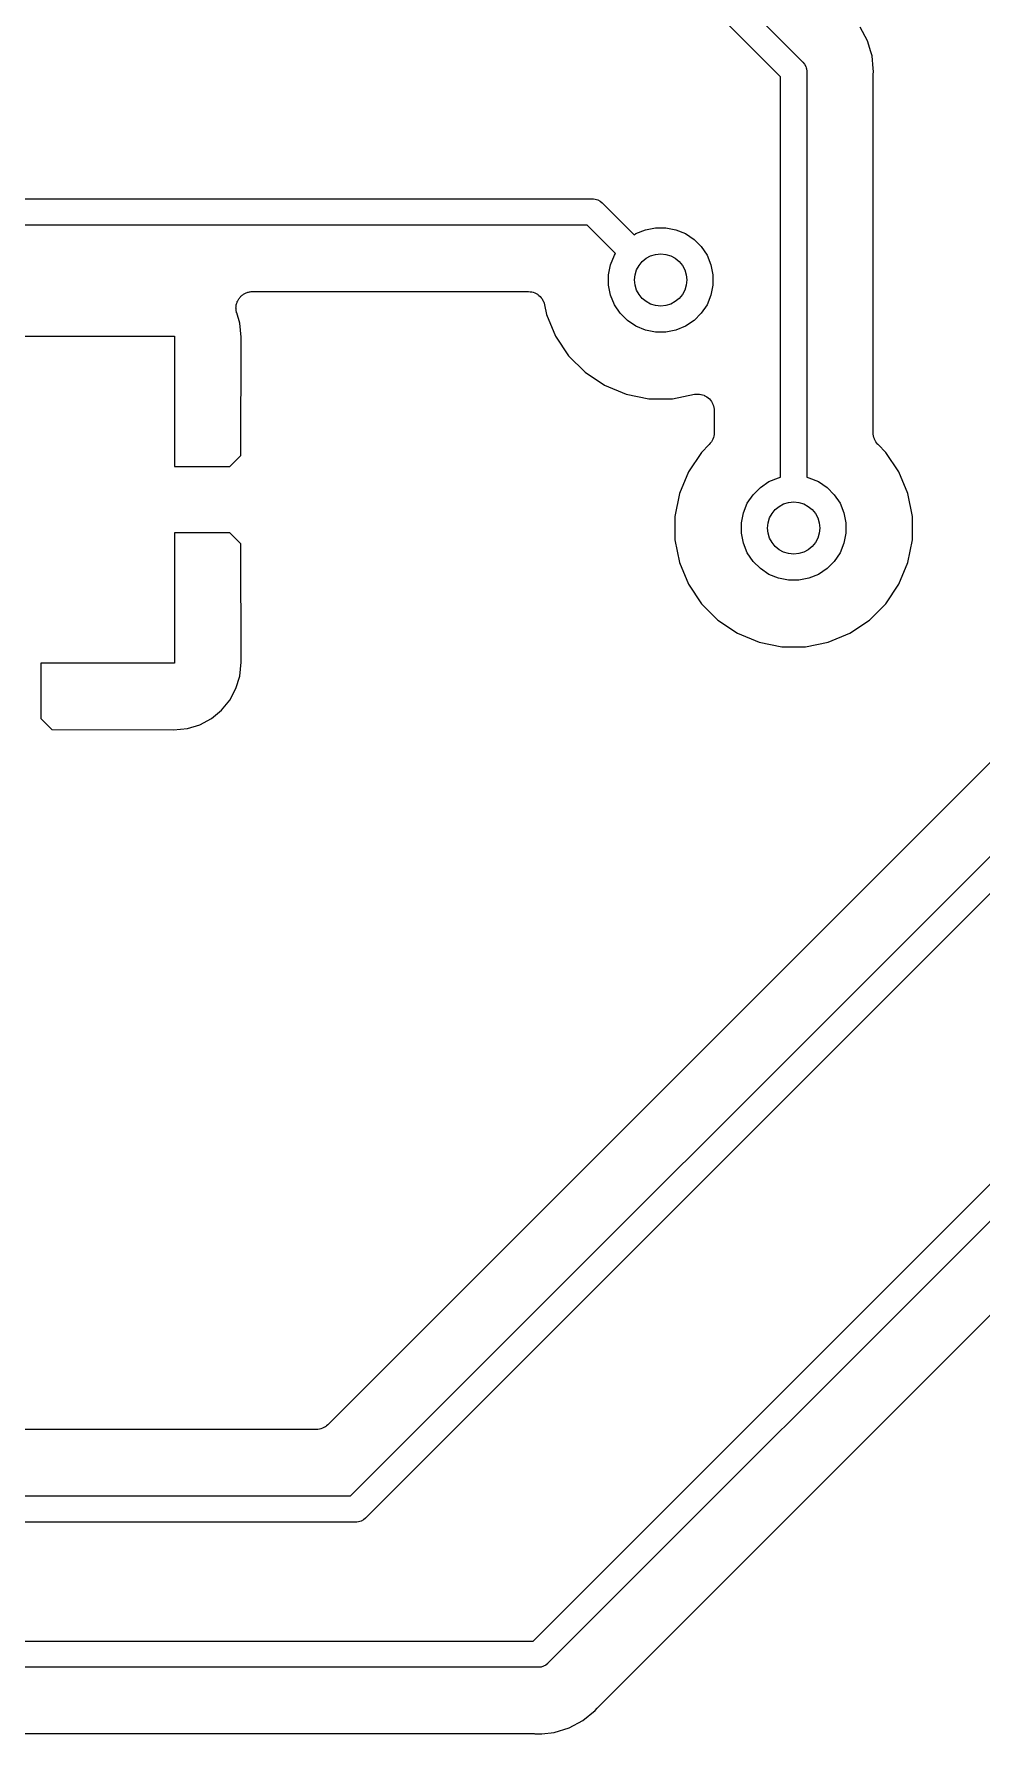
# Model space of a CAD drawing. Extents: x 2.15 to 10.02, y -5.18 to -1.32.
# Drawn here: x 6.487 to 6.772, y -3.65 to -3.139 of the extents above; entities that cross this region are included whole.
import ezdxf

# ---------------------------------------------------------------- set-up
doc = ezdxf.new("R2010")
doc.units = 0
doc.header["$MEASUREMENT"] = 0
doc.layers.add('BLACK', color=7, linetype='CONTINUOUS')

msp = doc.modelspace()

# ---------------------------------------------------------------- linework, layer by layer
at = {"layer": 'BLACK', "linetype": 'CONTINUOUS'}
for p, q in [((6.32702, -2.75523), (6.71868, -3.14689)), ((6.71209, -3.15144), (6.32246, -2.76181)), ((6.73825, -3.14061), (6.73603, -3.13645)), ((6.73926, -3.14393), (6.73825, -3.14061)), ((6.71868, -3.14689), (6.71883, -3.14701)), ((6.71883, -3.14701), (6.71932, -3.14761)), ((6.71932, -3.14761), (6.71969, -3.1483)), ((6.73962, -3.14512), (6.73926, -3.14393)), ((6.73962, -3.14513), (6.73962, -3.14512)), ((6.73962, -3.14514), (6.73962, -3.14513)), ((6.73999, -3.14887), (6.73962, -3.14514)), ((6.71209, -3.27202), (6.71209, -3.15144)), ((6.71969, -3.1483), (6.71982, -3.14876)), ((6.71982, -3.14876), (6.71991, -3.14904)), ((6.71991, -3.14904), (6.71992, -3.14911)), ((6.71992, -3.14911), (6.71997, -3.14962)), ((6.71997, -3.14962), (6.71997, -3.14962)), ((6.71997, -3.14962), (6.71999, -3.14981)), ((6.71999, -3.14981), (6.71997, -3.15)), ((6.71997, -3.15), (6.71997, -3.27202)), ((6.73997, -3.15116), (6.73999, -3.15095)), ((6.73997, -3.15123), (6.73997, -3.15116)), ((6.73997, -3.2586), (6.73997, -3.15123)), ((6.73999, -3.14888), (6.73999, -3.14887)), ((6.74008, -3.14981), (6.73999, -3.14888)), ((6.73999, -3.15074), (6.74008, -3.14981)), ((6.73999, -3.15095), (6.73999, -3.15074)), ((6.33785, -3.18819), (6.65532, -3.18819)), ((6.65532, -3.18819), (6.65551, -3.18817)), ((6.65551, -3.18817), (6.6557, -3.18819)), ((6.6557, -3.18819), (6.6557, -3.18819)), ((6.6557, -3.18819), (6.65628, -3.18825)), ((6.65628, -3.18825), (6.65703, -3.18847)), ((6.65703, -3.18847), (6.65771, -3.18884)), ((6.65771, -3.18884), (6.65831, -3.18933)), ((6.65831, -3.18933), (6.65843, -3.18948)), ((6.65843, -3.18948), (6.66316, -3.1942)), ((6.66316, -3.1942), (6.66316, -3.1942)), ((6.66316, -3.1942), (6.66797, -3.19901)), ((6.65388, -3.19606), (6.33641, -3.19606)), ((6.65759, -3.19977), (6.65388, -3.19606)), ((6.66797, -3.19901), (6.66852, -3.19864)), ((6.66852, -3.19864), (6.67139, -3.19746)), ((6.67139, -3.19746), (6.67443, -3.19685)), ((6.67443, -3.19685), (6.67754, -3.19685)), ((6.67754, -3.19685), (6.68058, -3.19746)), ((6.68058, -3.19746), (6.68344, -3.19864)), ((6.68344, -3.19864), (6.68602, -3.20037)), ((6.6624, -3.20458), (6.65759, -3.19977)), ((6.65759, -3.19977), (6.65759, -3.19977)), ((6.68602, -3.20037), (6.68822, -3.20256)), ((6.68822, -3.20256), (6.68994, -3.20514)), ((6.66024, -3.21105), (6.66084, -3.208)), ((6.66084, -3.208), (6.66203, -3.20514)), ((6.66203, -3.20514), (6.6624, -3.20458)), ((6.68994, -3.20514), (6.69113, -3.208)), ((6.69113, -3.208), (6.69173, -3.21105)), ((6.92223, -3.21085), (6.5758, -3.55728)), ((6.66024, -3.21415), (6.66024, -3.21105)), ((6.66084, -3.21719), (6.66024, -3.21415)), ((6.69173, -3.21415), (6.69113, -3.21719)), ((6.69173, -3.21105), (6.69173, -3.21415)), ((6.54819, -3.22006), (6.54826, -3.21981)), ((6.54826, -3.21981), (6.54832, -3.21956)), ((6.54832, -3.21956), (6.54841, -3.21935)), ((6.54841, -3.21935), (6.54848, -3.21912)), ((6.54848, -3.21912), (6.5486, -3.2189)), ((6.5486, -3.2189), (6.5487, -3.21866)), ((6.5487, -3.21866), (6.54883, -3.21847)), ((6.54883, -3.21847), (6.54894, -3.21827)), ((6.54894, -3.21827), (6.5491, -3.21807)), ((6.5491, -3.21807), (6.54925, -3.21785)), ((6.54925, -3.21785), (6.54941, -3.21769)), ((6.54941, -3.21769), (6.54956, -3.21751)), ((6.54956, -3.21751), (6.54976, -3.21735)), ((6.54976, -3.21735), (6.54995, -3.21717)), ((6.54995, -3.21717), (6.55014, -3.21704)), ((6.55014, -3.21704), (6.55032, -3.2169)), ((6.55032, -3.2169), (6.55055, -3.21678)), ((6.55055, -3.21678), (6.55076, -3.21663)), ((6.55076, -3.21663), (6.55098, -3.21655)), ((6.55098, -3.21655), (6.55118, -3.21644)), ((6.55118, -3.21644), (6.55143, -3.21637)), ((6.55143, -3.21637), (6.55167, -3.21627)), ((6.55167, -3.21627), (6.55189, -3.21622)), ((6.55189, -3.21622), (6.55211, -3.21616)), ((6.55211, -3.21616), (6.55237, -3.21613)), ((6.55237, -3.21613), (6.55262, -3.21608)), ((6.55262, -3.21608), (6.55286, -3.21609)), ((6.55286, -3.21609), (6.55308, -3.21606)), ((6.55308, -3.21606), (6.63612, -3.21606)), ((6.63612, -3.21606), (6.63615, -3.21606)), ((6.63615, -3.21606), (6.63615, -3.21606)), ((6.63615, -3.21606), (6.63615, -3.21606)), ((6.63615, -3.21606), (6.63619, -3.21606)), ((6.63619, -3.21606), (6.63666, -3.21612)), ((6.63666, -3.21612), (6.63712, -3.21616)), ((6.63712, -3.21616), (6.63714, -3.21617)), ((6.63714, -3.21617), (6.63716, -3.21617)), ((6.63716, -3.21617), (6.63761, -3.21631)), ((6.63761, -3.21631), (6.63806, -3.21645)), ((6.63806, -3.21645), (6.63807, -3.21646)), ((6.63807, -3.21646), (6.63809, -3.21647)), ((6.63809, -3.21647), (6.6385, -3.21669)), ((6.6385, -3.21669), (6.63891, -3.21691)), ((6.63891, -3.21691), (6.63893, -3.21693)), ((6.63893, -3.21693), (6.63895, -3.21694)), ((6.63895, -3.21694), (6.6393, -3.21724)), ((6.6393, -3.21724), (6.63967, -3.21754)), ((6.63967, -3.21754), (6.63968, -3.21755)), ((6.63968, -3.21755), (6.63969, -3.21756)), ((6.63969, -3.21756), (6.63999, -3.21793)), ((6.63999, -3.21793), (6.64028, -3.21829)), ((6.64028, -3.21829), (6.64029, -3.21831)), ((6.64029, -3.21831), (6.64031, -3.21832)), ((6.64031, -3.21832), (6.64052, -3.21874)), ((6.64052, -3.21874), (6.64074, -3.21915)), ((6.64074, -3.21915), (6.64075, -3.21917)), ((6.64075, -3.21917), (6.64076, -3.21919)), ((6.64076, -3.21919), (6.64089, -3.21963)), ((6.64089, -3.21963), (6.64103, -3.22009)), ((6.66203, -3.22006), (6.66084, -3.21719)), ((6.69113, -3.21719), (6.68994, -3.22006)), ((6.54808, -3.22103), (6.54811, -3.22077)), ((6.54811, -3.22126), (6.54808, -3.22103)), ((6.5481, -3.22149), (6.54811, -3.22126)), ((6.54815, -3.22174), (6.5481, -3.22149)), ((6.54811, -3.22077), (6.54812, -3.22051)), ((6.54812, -3.22051), (6.54816, -3.22029)), ((6.54817, -3.222), (6.54815, -3.22174)), ((6.54816, -3.22029), (6.54819, -3.22006)), ((6.54824, -3.22222), (6.54817, -3.222)), ((6.54828, -3.22245), (6.54824, -3.22222)), ((6.5483, -3.22251), (6.54828, -3.22245)), ((6.54924, -3.22561), (6.5483, -3.22251)), ((6.58262, -3.57874), (6.93724, -3.22412)), ((6.64103, -3.22009), (6.64161, -3.22303)), ((6.64161, -3.22303), (6.6443, -3.22953)), ((6.66375, -3.22264), (6.66203, -3.22006)), ((6.66595, -3.22483), (6.66375, -3.22264)), ((6.66852, -3.22655), (6.66595, -3.22483)), ((6.68602, -3.22483), (6.68344, -3.22655)), ((6.68822, -3.22264), (6.68602, -3.22483)), ((6.68994, -3.22006), (6.68822, -3.22264)), ((6.48327, -3.22953), (6.52953, -3.22953)), ((6.52953, -3.22953), (6.52953, -3.26874)), ((6.54965, -3.22977), (6.54924, -3.22561)), ((6.54953, -3.26541), (6.54965, -3.22977)), ((6.6443, -3.22953), (6.64822, -3.23539)), ((6.67139, -3.22774), (6.66852, -3.22655)), ((6.67443, -3.22835), (6.67139, -3.22774)), ((6.67754, -3.22835), (6.67443, -3.22835)), ((6.68058, -3.22774), (6.67754, -3.22835)), ((6.68344, -3.22655), (6.68058, -3.22774)), ((6.94179, -3.23071), (6.58717, -3.58532)), ((6.63758, -3.62244), (7.02323, -3.23679)), ((6.64822, -3.23539), (6.6532, -3.24037)), ((7.02981, -3.24135), (6.64213, -3.62903)), ((6.6532, -3.24037), (6.65905, -3.24428)), ((6.65905, -3.24428), (6.66556, -3.24697)), ((6.66556, -3.24697), (6.67246, -3.24835)), ((6.67246, -3.24835), (6.67951, -3.24835)), ((6.67951, -3.24835), (6.68612, -3.24703)), ((6.68612, -3.24703), (6.68616, -3.24702)), ((6.68616, -3.24702), (6.68616, -3.24702)), ((6.68616, -3.24702), (6.68616, -3.24702)), ((6.68616, -3.24702), (6.68619, -3.24702)), ((6.68619, -3.24702), (6.68666, -3.24698)), ((6.68666, -3.24698), (6.68713, -3.24694)), ((6.68713, -3.24694), (6.68714, -3.24694)), ((6.68714, -3.24694), (6.68716, -3.24694)), ((6.68716, -3.24694), (6.68763, -3.24699)), ((6.68763, -3.24699), (6.6881, -3.24704)), ((6.6881, -3.24704), (6.68811, -3.24704)), ((6.68811, -3.24704), (6.68813, -3.24704)), ((6.68813, -3.24704), (6.68858, -3.24719)), ((6.68858, -3.24719), (6.68903, -3.24733)), ((6.68903, -3.24733), (6.68904, -3.24733)), ((6.68904, -3.24733), (6.68906, -3.24734)), ((6.68906, -3.24734), (6.68947, -3.24756)), ((6.68947, -3.24756), (6.68989, -3.24779)), ((6.68989, -3.24779), (6.6899, -3.2478)), ((6.6899, -3.2478), (6.68991, -3.24781)), ((6.68991, -3.24781), (6.69028, -3.24811)), ((6.69028, -3.24811), (6.69064, -3.24841)), ((6.69064, -3.24841), (6.69065, -3.24842)), ((6.69065, -3.24842), (6.69066, -3.24843)), ((6.69066, -3.24843), (6.69096, -3.2488)), ((6.69096, -3.2488), (6.69126, -3.24917)), ((6.69126, -3.24917), (6.69127, -3.24918)), ((6.69127, -3.24918), (6.69127, -3.24919)), ((6.69127, -3.24919), (6.69149, -3.24961)), ((6.69149, -3.24961), (6.69172, -3.25003)), ((6.69172, -3.25003), (6.69172, -3.25004)), ((6.69172, -3.25004), (6.69173, -3.25006)), ((6.69173, -3.25006), (6.69186, -3.25051)), ((6.69186, -3.25051), (6.692, -3.25096)), ((6.692, -3.25096), (6.692, -3.25098)), ((6.692, -3.25098), (6.692, -3.25099)), ((6.692, -3.25099), (6.69205, -3.25147)), ((6.69205, -3.25147), (6.69209, -3.25194)), ((6.69209, -3.25194), (6.69209, -3.2586)), ((6.65714, -3.6423), (7.04309, -3.25636)), ((6.69169, -3.26057), (6.69147, -3.26098)), ((6.6917, -3.26055), (6.69169, -3.26057)), ((6.69171, -3.26052), (6.6917, -3.26055)), ((6.69184, -3.26008), (6.69171, -3.26052)), ((6.69198, -3.25964), (6.69184, -3.26008)), ((6.69199, -3.25961), (6.69198, -3.25964)), ((6.69204, -3.25913), (6.69199, -3.25959)), ((6.69199, -3.25959), (6.69199, -3.25961)), ((6.69209, -3.25867), (6.69204, -3.25913)), ((6.69209, -3.2586), (6.69209, -3.25862)), ((6.69209, -3.25862), (6.69209, -3.25862)), ((6.69209, -3.25862), (6.69209, -3.25862)), ((6.69209, -3.25862), (6.69209, -3.25867)), ((6.74001, -3.25906), (6.73997, -3.2586)), ((6.74005, -3.25952), (6.74001, -3.25906)), ((6.74006, -3.25955), (6.74005, -3.25952)), ((6.74006, -3.25957), (6.74006, -3.25955)), ((6.7402, -3.26001), (6.74006, -3.25957)), ((6.74032, -3.26046), (6.7402, -3.26001)), ((6.74034, -3.26048), (6.74032, -3.26046)), ((6.74034, -3.26051), (6.74034, -3.26048)), ((6.74056, -3.26091), (6.74034, -3.26051)), ((6.54621, -3.26874), (6.54953, -3.26541)), ((6.68826, -3.2645), (6.68435, -3.27036)), ((6.69063, -3.26214), (6.68826, -3.2645)), ((6.69092, -3.26178), (6.69063, -3.26214)), ((6.69122, -3.26143), (6.69092, -3.26178)), ((6.69123, -3.2614), (6.69122, -3.26143)), ((6.69125, -3.26138), (6.69123, -3.2614)), ((6.69147, -3.26098), (6.69125, -3.26138)), ((6.74077, -3.26132), (6.74056, -3.26091)), ((6.74079, -3.26134), (6.74077, -3.26132)), ((6.7408, -3.26137), (6.74079, -3.26134)), ((6.74109, -3.26173), (6.7408, -3.26137)), ((6.74138, -3.26209), (6.74109, -3.26173)), ((6.74142, -3.26212), (6.74138, -3.26209)), ((6.74143, -3.26214), (6.74142, -3.26212)), ((6.74142, -3.26212), (6.74142, -3.26212)), ((6.74142, -3.26212), (6.74142, -3.26212)), ((6.7438, -3.2645), (6.74143, -3.26214)), ((6.74771, -3.27036), (6.7438, -3.2645)), ((6.52953, -3.26874), (6.54621, -3.26874)), ((6.68435, -3.27036), (6.68166, -3.27686)), ((6.7504, -3.27686), (6.74771, -3.27036)), ((6.7038, -3.27725), (6.70599, -3.27506)), ((6.70599, -3.27506), (6.70857, -3.27333)), ((6.70857, -3.27333), (6.71144, -3.27215)), ((6.71144, -3.27215), (6.71209, -3.27202)), ((6.71997, -3.27202), (6.72062, -3.27215)), ((6.72062, -3.27215), (6.72349, -3.27333)), ((6.72349, -3.27333), (6.72607, -3.27506)), ((6.72607, -3.27506), (6.72826, -3.27725)), ((6.68166, -3.27686), (6.68028, -3.28377)), ((6.70089, -3.2827), (6.70207, -3.27983)), ((6.70207, -3.27983), (6.7038, -3.27725)), ((6.72826, -3.27725), (6.72999, -3.27983)), ((6.72999, -3.27983), (6.73117, -3.2827)), ((6.75178, -3.28377), (6.7504, -3.27686)), ((6.68028, -3.28377), (6.68028, -3.29081)), ((6.70028, -3.28574), (6.70089, -3.2827)), ((6.70028, -3.28884), (6.70028, -3.28574)), ((6.73117, -3.2827), (6.73178, -3.28574)), ((6.73178, -3.28574), (6.73178, -3.28884)), ((6.75178, -3.29081), (6.75178, -3.28377)), ((6.52953, -3.28874), (6.52953, -3.32795)), ((6.54621, -3.28874), (6.52953, -3.28874)), ((6.54953, -3.29207), (6.54621, -3.28874)), ((6.68028, -3.29081), (6.68166, -3.29772)), ((6.70089, -3.29188), (6.70028, -3.28884)), ((6.73178, -3.28884), (6.73117, -3.29188)), ((6.7504, -3.29772), (6.75178, -3.29081)), ((6.54965, -3.32771), (6.54953, -3.29207)), ((6.70207, -3.29475), (6.70089, -3.29188)), ((6.7038, -3.29733), (6.70207, -3.29475)), ((6.72999, -3.29475), (6.72826, -3.29733)), ((6.73117, -3.29188), (6.72999, -3.29475)), ((6.68166, -3.29772), (6.68435, -3.30422)), ((6.70599, -3.29952), (6.7038, -3.29733)), ((6.70857, -3.30125), (6.70599, -3.29952)), ((6.71144, -3.30243), (6.70857, -3.30125)), ((6.72349, -3.30125), (6.72062, -3.30243)), ((6.72607, -3.29952), (6.72349, -3.30125)), ((6.72826, -3.29733), (6.72607, -3.29952)), ((6.74771, -3.30422), (6.7504, -3.29772)), ((6.68435, -3.30422), (6.68826, -3.31008)), ((6.71448, -3.30304), (6.71144, -3.30243)), ((6.71758, -3.30304), (6.71448, -3.30304)), ((6.72062, -3.30243), (6.71758, -3.30304)), ((6.7438, -3.31008), (6.74771, -3.30422)), ((6.68826, -3.31008), (6.69324, -3.31506)), ((6.73882, -3.31506), (6.7438, -3.31008)), ((6.69324, -3.31506), (6.6991, -3.31897)), ((6.73296, -3.31897), (6.73882, -3.31506)), ((6.6991, -3.31897), (6.7056, -3.32166)), ((6.7056, -3.32166), (6.71251, -3.32304)), ((6.71955, -3.32304), (6.72646, -3.32166)), ((6.72646, -3.32166), (6.73296, -3.31897)), ((6.71251, -3.32304), (6.71955, -3.32304)), ((6.52953, -3.32795), (6.48933, -3.32795)), ((6.48933, -3.32795), (6.48933, -3.34463)), ((6.54809, -3.33564), (6.54924, -3.33187)), ((6.54924, -3.33187), (6.54965, -3.32771)), ((6.54624, -3.33912), (6.54809, -3.33564)), ((6.54069, -3.34466), (6.54374, -3.34216)), ((6.54374, -3.34216), (6.54624, -3.33912)), ((6.48933, -3.34463), (6.49266, -3.34796)), ((6.52929, -3.34807), (6.53345, -3.34766)), ((6.53345, -3.34766), (6.53722, -3.34652)), ((6.53722, -3.34652), (6.54069, -3.34466)), ((6.49266, -3.34796), (6.52929, -3.34807)), ((6.57539, -3.55761), (6.57503, -3.5579)), ((6.57575, -3.55732), (6.57539, -3.55761)), ((6.57579, -3.55729), (6.57575, -3.55732)), ((6.5758, -3.55728), (6.57579, -3.55729)), ((6.57579, -3.55729), (6.57579, -3.55729)), ((6.57579, -3.55729), (6.57579, -3.55729)), ((6.57227, -3.55874), (6.30306, -3.55874)), ((6.57273, -3.55869), (6.57227, -3.55874)), ((6.57319, -3.55865), (6.57273, -3.55869)), ((6.57321, -3.55865), (6.57319, -3.55865)), ((6.57324, -3.55864), (6.57321, -3.55865)), ((6.57368, -3.55851), (6.57324, -3.55864)), ((6.57412, -3.55838), (6.57368, -3.55851)), ((6.57415, -3.55837), (6.57412, -3.55838)), ((6.57417, -3.55836), (6.57415, -3.55837)), ((6.57458, -3.55815), (6.57417, -3.55836)), ((6.57499, -3.55793), (6.57458, -3.55815)), ((6.57501, -3.55792), (6.57499, -3.55793)), ((6.57503, -3.5579), (6.57501, -3.55792)), ((5.65334, -3.57874), (6.58262, -3.57874)), ((6.58406, -3.58661), (5.65478, -3.58661)), ((6.58425, -3.58663), (6.58406, -3.58661)), ((6.58445, -3.58661), (6.58425, -3.58663)), ((6.58502, -3.58656), (6.58445, -3.58661)), ((6.58445, -3.58661), (6.58445, -3.58661)), ((6.58577, -3.58633), (6.58502, -3.58656)), ((6.58645, -3.58597), (6.58577, -3.58633)), ((6.58705, -3.58547), (6.58645, -3.58597)), ((6.58717, -3.58532), (6.58705, -3.58547)), ((6.36555, -3.62244), (6.63758, -3.62244)), ((6.64201, -3.62918), (6.64141, -3.62967)), ((6.64213, -3.62903), (6.64201, -3.62918)), ((6.63902, -3.63031), (6.36555, -3.63031)), ((6.63921, -3.63033), (6.63902, -3.63031)), ((6.63941, -3.63031), (6.63921, -3.63033)), ((6.63998, -3.63026), (6.63941, -3.63031)), ((6.63941, -3.63031), (6.63941, -3.63031)), ((6.64073, -3.63003), (6.63998, -3.63026)), ((6.64141, -3.62967), (6.64073, -3.63003)), ((6.65258, -3.64638), (6.65622, -3.64339)), ((6.65622, -3.64339), (6.65681, -3.64266)), ((6.65681, -3.64266), (6.65686, -3.64261)), ((6.65686, -3.64261), (6.65701, -3.64246)), ((6.65701, -3.64246), (6.65714, -3.6423)), ((6.64391, -3.64997), (6.64842, -3.6486)), ((6.64842, -3.6486), (6.65258, -3.64638)), ((6.39884, -3.65031), (6.63779, -3.65031)), ((6.63779, -3.65031), (6.63786, -3.65032)), ((6.63786, -3.65032), (6.63807, -3.65034)), ((6.63807, -3.65034), (6.63828, -3.65034)), ((6.63828, -3.65034), (6.63921, -3.65043)), ((6.63921, -3.65043), (6.64014, -3.65034)), ((6.64014, -3.65034), (6.64015, -3.65034)), ((6.64015, -3.65034), (6.64391, -3.64997))]:
    msp.add_line(p, q, dxfattribs=at)
at = {"layer": 'BLACK'}
for centre in [(6.67598, -3.2126), (6.71603, -3.28729)]:
    msp.add_circle(centre, 0.00787, dxfattribs=at)

doc.saveas('drawing.dxf')
